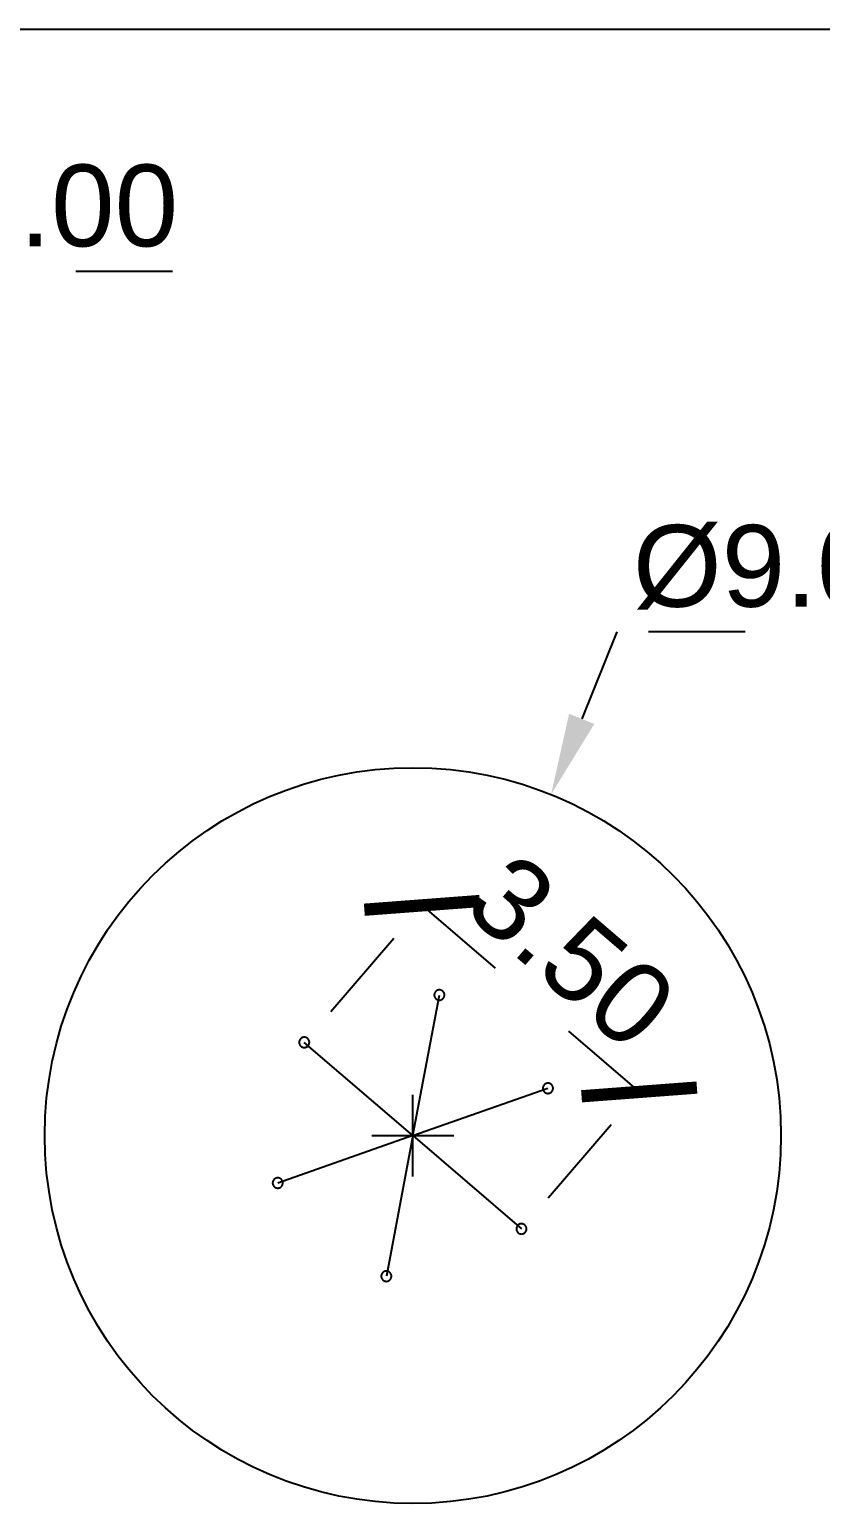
# Model space of a CAD drawing. Extents: x 0 to 146, y -2 to 88.
# Drawn here: x 113.55 to 123.22, y 62.5 to 80.53 of the extents above; entities that cross this region are included whole.
import ezdxf

# ---------------------------------------------------------------- set-up
doc = ezdxf.new("R2010")
doc.units = 0
doc.header["$LTSCALE"] = 15
doc.linetypes.add('HIDDEN', pattern=[0.15748, 0.07874, -0.07874])
doc.layers.get('0').update_dxf_attribs({"linetype": 'CONTINUOUS'})
doc.layers.get('DEFPOINTS').update_dxf_attribs({"linetype": 'CONTINUOUS'})
for name, color, linetype in [('A', 1, 'CONTINUOUS'), ('ALL_TEMP$0-REFEENCE', 7, 'HIDDEN'), ('CUT$INTERIOR', 5, 'CONTINUOUS'), ('DEFAULT', 7, 'CONTINUOUS')]:
    doc.layers.add(name, color=color, linetype=linetype)
doc.styles.add('ARIAL_REGULAR', font='txt')
doc.dimstyles.new('DEFAULT', dxfattribs={"dimtxt": 1, "dimasz": 1, "dimexe": 0.5, "dimexo": 0.5, "dimgap": 0.25, "dimtad": 1, "dimtoh": 1, "dimzin": 1, "dimcen": 0.5, "dimazin": 3, "dimtfac": 1, "dimtix": 1, "dimtofl": 0, "dimtmove": 0, "dimatfit": 3})

# ---------------------------------------------------------------- blocks, each defined once
blk = doc.blocks.new('*D3')
at = {"layer": 'ALL_TEMP$0-REFEENCE', "color": 0}
for p, q in [((110.591, 77.564), (110.118, 76.683)), ((115.296, 77.564), (110.591, 77.564)), ((106.81, 70.015), (106.81, 71.015)), ((106.31, 70.515), (107.31, 70.515))]:
    blk.add_line(p, q, dxfattribs=at)
blk.add_solid([(109.971, 76.762), (110.265, 76.604), (109.646, 75.802)], dxfattribs=at)
at = {"layer": 'DEFPOINTS', "color": 0}
for p in [(109.646, 75.802), (103.974, 65.229)]:
    blk.add_point(p, dxfattribs=at)
at = {"layer": 'ALL_TEMP$0-REFEENCE', "color": 0, "linetype": 'CONTINUOUS', "style": 'ARIAL_REGULAR'}
blk.add_text('Ø12.00', height=1, dxfattribs=at).set_placement((110.785, 77.873))
blk = doc.blocks.new('_ARCHTICK')
at = {"color": 0, "linetype": 'BYBLOCK', "const_width": 0.15}
blk.add_lwpolyline([(-0.5, -0.5), (0.5, 0.5)], dxfattribs=at)
blk = doc.blocks.new('*D4')
at = {"layer": 'ALL_TEMP$0-REFEENCE', "color": 0}
for p, q in [((117.234, 68.515), (118.674, 70.191)), ((118.348, 69.812), (121.003, 67.53)), ((119.889, 66.234), (121.329, 67.91))]:
    blk.add_line(p, q, dxfattribs=at)
at = {"layer": 'DEFPOINTS', "color": 0}
for p in [(116.909, 68.136), (121.003, 67.53), (119.563, 65.855)]:
    blk.add_point(p, dxfattribs=at)
at = {"layer": 'ALL_TEMP$0-REFEENCE', "color": 0}
for p, rotation in [((118.348, 69.812), 139.3247495566167), ((121.003, 67.53), 319.3247495566167)]:
    blk.add_blockref('_ARCHTICK', p, dxfattribs=dict(at, rotation=rotation))
at = {"layer": 'ALL_TEMP$0-REFEENCE', "color": 0, "linetype": 'CONTINUOUS', "style": 'ARIAL_REGULAR'}
blk.add_text('3.50', height=1, rotation=319.3247, dxfattribs=at).set_placement((118.824, 69.758))
blk = doc.blocks.new('*D5')
at = {"layer": 'ALL_TEMP$0-REFEENCE', "color": 0}
for p, q in [((120.731, 73.157), (120.3, 72.094)), ((124.66, 73.157), (120.731, 73.157)), ((118.236, 66.496), (118.236, 67.496)), ((117.736, 66.996), (118.736, 66.996))]:
    blk.add_line(p, q, dxfattribs=at)
blk.add_solid([(120.146, 72.156), (120.454, 72.031), (119.925, 71.167)], dxfattribs=at)
at = {"layer": 'DEFPOINTS', "color": 0}
for p in [(119.925, 71.167), (116.547, 62.825)]:
    blk.add_point(p, dxfattribs=at)
at = {"layer": 'ALL_TEMP$0-REFEENCE', "color": 0, "linetype": 'CONTINUOUS', "style": 'ARIAL_REGULAR'}
blk.add_text('Ø9.00', height=1, dxfattribs=at).set_placement((120.925, 73.465))

msp = doc.modelspace()

# ---------------------------------------------------------------- linework, layer by layer
at = {"layer": 'A'}
for p, q in [((118.236, 66.996), (118.56, 68.715)), ((118.498, 68.718), (118.497, 68.716)), ((118.497, 68.716), (118.498, 68.714)), ((118.499, 68.727), (118.498, 68.725)), ((118.498, 68.725), (118.498, 68.723)), ((118.498, 68.723), (118.498, 68.72)), ((118.498, 68.72), (118.498, 68.718)), ((118.498, 68.714), (118.498, 68.712)), ((118.498, 68.712), (118.498, 68.71)), ((118.498, 68.71), (118.498, 68.707)), ((118.498, 68.707), (118.498, 68.705)), ((118.498, 68.705), (118.499, 68.703)), ((118.5, 68.731), (118.499, 68.729)), ((118.499, 68.729), (118.499, 68.727)), ((118.499, 68.703), (118.499, 68.701)), ((118.499, 68.701), (118.5, 68.699)), ((118.501, 68.735), (118.5, 68.733)), ((118.5, 68.733), (118.5, 68.731)), ((118.5, 68.699), (118.5, 68.697)), ((118.5, 68.697), (118.501, 68.695)), ((118.502, 68.739), (118.501, 68.737)), ((118.501, 68.737), (118.501, 68.735)), ((118.503, 68.741), (118.502, 68.739)), ((118.504, 68.743), (118.503, 68.741)), ((118.505, 68.745), (118.504, 68.743)), ((118.506, 68.747), (118.505, 68.745)), ((118.507, 68.749), (118.506, 68.747)), ((118.508, 68.751), (118.507, 68.749)), ((118.51, 68.752), (118.508, 68.751)), ((118.511, 68.754), (118.51, 68.752)), ((118.512, 68.756), (118.511, 68.754)), ((118.514, 68.757), (118.512, 68.756)), ((118.515, 68.759), (118.514, 68.757)), ((118.517, 68.761), (118.515, 68.759)), ((118.518, 68.762), (118.517, 68.761)), ((118.52, 68.763), (118.518, 68.762)), ((118.522, 68.765), (118.52, 68.763)), ((118.524, 68.766), (118.522, 68.765)), ((118.525, 68.767), (118.524, 68.766)), ((118.527, 68.768), (118.525, 68.767)), ((118.529, 68.77), (118.527, 68.768)), ((118.531, 68.771), (118.529, 68.77)), ((118.533, 68.772), (118.531, 68.771)), ((118.535, 68.773), (118.533, 68.772)), ((118.537, 68.773), (118.535, 68.773)), ((118.539, 68.774), (118.537, 68.773)), ((118.541, 68.775), (118.539, 68.774)), ((118.543, 68.775), (118.541, 68.775)), ((118.545, 68.776), (118.543, 68.775)), ((118.547, 68.776), (118.545, 68.776)), ((118.549, 68.777), (118.547, 68.776)), ((118.552, 68.777), (118.549, 68.777)), ((118.554, 68.777), (118.552, 68.777)), ((118.556, 68.778), (118.554, 68.777)), ((118.558, 68.778), (118.556, 68.778)), ((118.56, 68.778), (118.558, 68.778)), ((118.562, 68.778), (118.56, 68.778)), ((118.565, 68.778), (118.562, 68.778)), ((118.567, 68.777), (118.565, 68.778)), ((118.569, 68.777), (118.567, 68.777)), ((118.571, 68.777), (118.569, 68.777)), ((118.573, 68.776), (118.571, 68.777)), ((118.575, 68.776), (118.573, 68.776)), ((118.577, 68.775), (118.575, 68.776)), ((118.579, 68.775), (118.577, 68.775)), ((118.581, 68.774), (118.579, 68.775)), ((118.583, 68.773), (118.581, 68.774)), ((118.585, 68.772), (118.583, 68.773)), ((118.587, 68.771), (118.585, 68.772)), ((118.589, 68.77), (118.587, 68.771)), ((118.591, 68.769), (118.589, 68.77)), ((118.593, 68.768), (118.591, 68.769)), ((118.595, 68.767), (118.593, 68.768)), ((118.597, 68.766), (118.595, 68.767)), ((118.598, 68.765), (118.597, 68.766)), ((118.6, 68.763), (118.598, 68.765)), ((118.602, 68.762), (118.6, 68.763)), ((118.603, 68.76), (118.602, 68.762)), ((118.605, 68.759), (118.603, 68.76)), ((118.606, 68.757), (118.605, 68.759)), ((118.608, 68.756), (118.606, 68.757)), ((118.609, 68.754), (118.608, 68.756)), ((118.61, 68.752), (118.609, 68.754)), ((118.612, 68.75), (118.61, 68.752)), ((118.613, 68.749), (118.612, 68.75)), ((118.614, 68.747), (118.613, 68.749)), ((118.615, 68.745), (118.614, 68.747)), ((118.616, 68.743), (118.615, 68.745)), ((118.617, 68.741), (118.616, 68.743)), ((118.618, 68.739), (118.617, 68.741)), ((118.619, 68.737), (118.618, 68.739)), ((118.619, 68.735), (118.619, 68.737)), ((118.62, 68.733), (118.619, 68.735)), ((118.619, 68.694), (118.62, 68.696)), ((118.621, 68.731), (118.62, 68.733)), ((118.62, 68.699), (118.621, 68.701)), ((118.62, 68.696), (118.62, 68.699)), ((118.621, 68.729), (118.621, 68.731)), ((118.621, 68.726), (118.621, 68.729)), ((118.622, 68.724), (118.621, 68.726)), ((118.621, 68.703), (118.622, 68.705)), ((118.621, 68.701), (118.621, 68.703)), ((118.622, 68.722), (118.622, 68.724)), ((118.622, 68.72), (118.622, 68.722)), ((118.622, 68.718), (118.622, 68.72)), ((118.622, 68.716), (118.622, 68.718)), ((118.622, 68.713), (118.622, 68.716)), ((118.622, 68.711), (118.622, 68.713)), ((118.622, 68.709), (118.622, 68.711)), ((118.622, 68.707), (118.622, 68.709)), ((118.622, 68.705), (118.622, 68.707)), ((118.501, 68.695), (118.502, 68.693)), ((118.502, 68.693), (118.503, 68.691)), ((118.503, 68.691), (118.503, 68.689)), ((118.503, 68.689), (118.504, 68.687)), ((118.504, 68.687), (118.505, 68.685)), ((118.505, 68.685), (118.507, 68.683)), ((118.507, 68.683), (118.508, 68.681)), ((118.508, 68.681), (118.509, 68.679)), ((118.509, 68.679), (118.51, 68.678)), ((118.51, 68.678), (118.511, 68.676)), ((118.511, 68.676), (118.513, 68.674)), ((118.513, 68.674), (118.514, 68.673)), ((118.514, 68.673), (118.516, 68.671)), ((118.516, 68.671), (118.517, 68.67)), ((118.517, 68.67), (118.519, 68.668)), ((118.519, 68.668), (118.521, 68.667)), ((118.521, 68.667), (118.522, 68.665)), ((118.522, 68.665), (118.524, 68.664)), ((118.524, 68.664), (118.526, 68.663)), ((118.526, 68.663), (118.528, 68.662)), ((118.528, 68.662), (118.53, 68.661)), ((118.53, 68.661), (118.532, 68.66)), ((118.532, 68.66), (118.534, 68.659)), ((118.534, 68.659), (118.536, 68.658)), ((118.536, 68.658), (118.538, 68.657)), ((118.538, 68.657), (118.54, 68.656)), ((118.54, 68.656), (118.542, 68.656)), ((118.542, 68.656), (118.544, 68.655)), ((118.544, 68.655), (118.546, 68.654)), ((118.546, 68.654), (118.548, 68.654)), ((118.548, 68.654), (118.55, 68.654)), ((118.55, 68.654), (118.552, 68.653)), ((118.552, 68.653), (118.554, 68.653)), ((118.554, 68.653), (118.557, 68.653)), ((118.557, 68.653), (118.559, 68.653)), ((118.559, 68.653), (118.561, 68.653)), ((118.561, 68.653), (118.563, 68.653)), ((118.563, 68.653), (118.565, 68.653)), ((118.565, 68.653), (118.567, 68.653)), ((118.567, 68.653), (118.57, 68.654)), ((118.57, 68.654), (118.572, 68.654)), ((118.572, 68.654), (118.574, 68.654)), ((118.574, 68.654), (118.576, 68.655)), ((118.576, 68.655), (118.578, 68.655)), ((118.578, 68.655), (118.58, 68.656)), ((118.58, 68.656), (118.582, 68.657)), ((118.582, 68.657), (118.584, 68.658)), ((118.584, 68.658), (118.586, 68.659)), ((118.586, 68.659), (118.588, 68.659)), ((118.588, 68.659), (118.59, 68.66)), ((118.59, 68.66), (118.592, 68.662)), ((118.592, 68.662), (118.594, 68.663)), ((118.594, 68.663), (118.596, 68.664)), ((118.596, 68.664), (118.597, 68.665)), ((118.597, 68.665), (118.599, 68.666)), ((118.599, 68.666), (118.601, 68.668)), ((118.601, 68.668), (118.602, 68.669)), ((118.602, 68.669), (118.604, 68.671)), ((118.604, 68.671), (118.605, 68.672)), ((118.605, 68.672), (118.607, 68.674)), ((118.607, 68.674), (118.608, 68.676)), ((118.608, 68.676), (118.61, 68.677)), ((118.61, 68.677), (118.611, 68.679)), ((118.611, 68.679), (118.612, 68.681)), ((118.612, 68.681), (118.613, 68.683)), ((118.613, 68.683), (118.614, 68.685)), ((118.614, 68.685), (118.615, 68.686)), ((118.615, 68.686), (118.616, 68.688)), ((118.616, 68.688), (118.617, 68.69)), ((118.617, 68.69), (118.618, 68.692)), ((118.618, 68.692), (118.619, 68.694)), ((116.849, 68.154), (116.848, 68.152)), ((116.85, 68.158), (116.849, 68.156)), ((116.849, 68.156), (116.849, 68.154)), ((116.851, 68.16), (116.85, 68.158)), ((116.852, 68.162), (116.851, 68.16)), ((116.853, 68.164), (116.852, 68.162)), ((116.854, 68.166), (116.853, 68.164)), ((116.855, 68.168), (116.854, 68.166)), ((116.856, 68.17), (116.855, 68.168)), ((116.857, 68.172), (116.856, 68.17)), ((116.859, 68.174), (116.857, 68.172)), ((116.86, 68.175), (116.859, 68.174)), ((116.861, 68.177), (116.86, 68.175)), ((116.863, 68.179), (116.861, 68.177)), ((116.864, 68.18), (116.863, 68.179)), ((116.866, 68.182), (116.864, 68.18)), ((116.867, 68.183), (116.866, 68.182)), ((116.869, 68.185), (116.867, 68.183)), ((116.871, 68.186), (116.869, 68.185)), ((116.872, 68.187), (116.871, 68.186)), ((116.874, 68.188), (116.872, 68.187)), ((116.876, 68.19), (116.874, 68.188)), ((116.878, 68.191), (116.876, 68.19)), ((116.88, 68.192), (116.878, 68.191)), ((116.882, 68.193), (116.88, 68.192)), ((116.884, 68.194), (116.882, 68.193)), ((116.886, 68.194), (116.884, 68.194)), ((116.888, 68.195), (116.886, 68.194)), ((116.89, 68.196), (116.888, 68.195)), ((116.892, 68.196), (116.89, 68.196)), ((116.894, 68.197), (116.892, 68.196)), ((116.896, 68.197), (116.894, 68.197)), ((116.898, 68.198), (116.896, 68.197)), ((116.9, 68.198), (116.898, 68.198)), ((116.903, 68.198), (116.9, 68.198)), ((116.905, 68.199), (116.903, 68.198)), ((116.907, 68.199), (116.905, 68.199)), ((116.909, 68.199), (116.907, 68.199)), ((116.911, 68.199), (116.909, 68.199)), ((116.913, 68.198), (116.911, 68.199)), ((116.916, 68.198), (116.913, 68.198)), ((116.918, 68.198), (116.916, 68.198)), ((116.92, 68.198), (116.918, 68.198)), ((116.922, 68.197), (116.92, 68.198)), ((116.924, 68.197), (116.922, 68.197)), ((116.926, 68.196), (116.924, 68.197)), ((116.928, 68.195), (116.926, 68.196)), ((116.93, 68.195), (116.928, 68.195)), ((116.932, 68.194), (116.93, 68.195)), ((116.934, 68.193), (116.932, 68.194)), ((116.936, 68.192), (116.934, 68.193)), ((116.938, 68.191), (116.936, 68.192)), ((116.94, 68.19), (116.938, 68.191)), ((116.942, 68.189), (116.94, 68.19)), ((116.944, 68.188), (116.942, 68.189)), ((116.946, 68.187), (116.944, 68.188)), ((116.947, 68.185), (116.946, 68.187)), ((116.949, 68.184), (116.947, 68.185)), ((116.951, 68.182), (116.949, 68.184)), ((116.952, 68.181), (116.951, 68.182)), ((116.954, 68.179), (116.952, 68.181)), ((116.955, 68.178), (116.954, 68.179)), ((116.957, 68.176), (116.955, 68.178)), ((116.958, 68.174), (116.957, 68.176)), ((116.959, 68.173), (116.958, 68.174)), ((116.961, 68.171), (116.959, 68.173)), ((116.962, 68.169), (116.961, 68.171)), ((116.963, 68.167), (116.962, 68.169)), ((116.964, 68.165), (116.963, 68.167)), ((116.965, 68.163), (116.964, 68.165)), ((116.966, 68.161), (116.965, 68.163)), ((116.967, 68.159), (116.966, 68.161)), ((116.967, 68.157), (116.967, 68.159)), ((116.968, 68.155), (116.967, 68.157)), ((116.969, 68.153), (116.968, 68.155)), ((116.847, 68.144), (116.846, 68.142)), ((116.846, 68.142), (116.846, 68.139)), ((116.846, 68.139), (116.846, 68.137)), ((116.846, 68.137), (116.846, 68.135)), ((116.846, 68.135), (116.846, 68.133)), ((116.846, 68.133), (116.846, 68.131)), ((116.846, 68.131), (116.847, 68.129)), ((116.848, 68.15), (116.847, 68.148)), ((116.847, 68.148), (116.847, 68.146)), ((116.847, 68.146), (116.847, 68.144)), ((116.847, 68.129), (116.847, 68.126)), ((116.847, 68.126), (116.847, 68.124)), ((116.847, 68.124), (116.848, 68.122)), ((116.848, 68.152), (116.848, 68.15)), ((116.848, 68.122), (116.848, 68.12)), ((116.848, 68.12), (116.849, 68.118)), ((116.849, 68.118), (116.849, 68.116)), ((116.849, 68.116), (116.85, 68.114)), ((116.85, 68.114), (116.851, 68.112)), ((116.851, 68.112), (116.852, 68.11)), ((116.852, 68.11), (116.853, 68.108)), ((116.853, 68.108), (116.854, 68.106)), ((116.854, 68.106), (116.855, 68.104)), ((116.855, 68.104), (116.856, 68.102)), ((116.856, 68.102), (116.857, 68.1)), ((116.857, 68.1), (116.859, 68.099)), ((116.859, 68.099), (116.86, 68.097)), ((116.86, 68.097), (116.861, 68.095)), ((116.861, 68.095), (116.863, 68.094)), ((116.863, 68.094), (116.864, 68.092)), ((116.864, 68.092), (116.866, 68.091)), ((116.866, 68.091), (116.867, 68.089)), ((116.867, 68.089), (116.869, 68.088)), ((116.869, 68.088), (116.871, 68.086)), ((116.871, 68.086), (116.872, 68.085)), ((116.872, 68.085), (116.874, 68.084)), ((116.874, 68.084), (116.876, 68.083)), ((116.876, 68.083), (116.878, 68.082)), ((116.878, 68.082), (116.88, 68.081)), ((116.88, 68.081), (116.882, 68.08)), ((116.882, 68.08), (116.884, 68.079)), ((116.884, 68.079), (116.886, 68.078)), ((116.886, 68.078), (116.888, 68.077)), ((116.888, 68.077), (116.89, 68.077)), ((116.89, 68.077), (116.892, 68.076)), ((116.892, 68.076), (116.894, 68.075)), ((116.894, 68.075), (116.896, 68.075)), ((116.896, 68.075), (116.898, 68.075)), ((116.898, 68.075), (116.9, 68.074)), ((116.9, 68.074), (116.903, 68.074)), ((116.903, 68.074), (116.905, 68.074)), ((116.905, 68.074), (116.907, 68.074)), ((116.907, 68.074), (116.909, 68.074)), ((118.236, 66.996), (116.909, 68.136)), ((116.909, 68.074), (116.911, 68.074)), ((116.911, 68.074), (116.913, 68.074)), ((116.913, 68.074), (116.916, 68.074)), ((116.916, 68.074), (116.918, 68.074)), ((116.918, 68.074), (116.92, 68.075)), ((116.92, 68.075), (116.922, 68.075)), ((116.922, 68.075), (116.924, 68.076)), ((116.924, 68.076), (116.926, 68.076)), ((116.926, 68.076), (116.928, 68.077)), ((116.928, 68.077), (116.93, 68.078)), ((116.93, 68.078), (116.932, 68.078)), ((116.932, 68.078), (116.934, 68.079)), ((116.934, 68.079), (116.936, 68.08)), ((116.936, 68.08), (116.938, 68.081)), ((116.938, 68.081), (116.94, 68.082)), ((116.94, 68.082), (116.942, 68.083)), ((116.942, 68.083), (116.944, 68.085)), ((116.944, 68.085), (116.946, 68.086)), ((116.946, 68.086), (116.947, 68.087)), ((116.947, 68.087), (116.949, 68.088)), ((116.949, 68.088), (116.951, 68.09)), ((116.951, 68.09), (116.952, 68.091)), ((116.952, 68.091), (116.954, 68.093)), ((116.954, 68.093), (116.955, 68.095)), ((116.955, 68.095), (116.957, 68.096)), ((116.957, 68.096), (116.958, 68.098)), ((116.958, 68.098), (116.959, 68.1)), ((116.959, 68.1), (116.961, 68.101)), ((116.961, 68.101), (116.962, 68.103)), ((116.962, 68.103), (116.963, 68.105)), ((116.963, 68.105), (116.964, 68.107)), ((116.964, 68.107), (116.965, 68.109)), ((116.965, 68.109), (116.966, 68.111)), ((116.966, 68.111), (116.967, 68.113)), ((116.967, 68.115), (116.968, 68.117)), ((116.967, 68.113), (116.967, 68.115)), ((116.968, 68.117), (116.969, 68.119)), ((116.969, 68.151), (116.969, 68.153)), ((116.97, 68.149), (116.969, 68.151)), ((116.969, 68.121), (116.97, 68.123)), ((116.969, 68.119), (116.969, 68.121)), ((116.97, 68.147), (116.97, 68.149)), ((116.97, 68.145), (116.97, 68.147)), ((116.971, 68.143), (116.97, 68.145)), ((116.97, 68.128), (116.971, 68.13)), ((116.97, 68.125), (116.97, 68.128)), ((116.97, 68.123), (116.97, 68.125)), ((116.971, 68.141), (116.971, 68.143)), ((116.971, 68.138), (116.971, 68.141)), ((116.971, 68.136), (116.971, 68.138)), ((116.971, 68.134), (116.971, 68.136)), ((116.971, 68.132), (116.971, 68.134)), ((116.971, 68.13), (116.971, 68.132)), ((119.838, 67.614), (119.837, 67.612)), ((119.84, 67.616), (119.838, 67.614)), ((119.841, 67.617), (119.84, 67.616)), ((119.843, 67.619), (119.841, 67.617)), ((119.844, 67.62), (119.843, 67.619)), ((119.846, 67.622), (119.844, 67.62)), ((119.848, 67.623), (119.846, 67.622)), ((119.849, 67.624), (119.848, 67.623)), ((119.851, 67.626), (119.849, 67.624)), ((119.853, 67.627), (119.851, 67.626)), ((119.855, 67.628), (119.853, 67.627)), ((119.857, 67.629), (119.855, 67.628)), ((119.859, 67.63), (119.857, 67.629)), ((119.86, 67.631), (119.859, 67.63)), ((119.862, 67.632), (119.86, 67.631)), ((119.864, 67.633), (119.862, 67.632)), ((119.866, 67.634), (119.864, 67.633)), ((119.869, 67.634), (119.866, 67.634)), ((119.871, 67.635), (119.869, 67.634)), ((119.873, 67.635), (119.871, 67.635)), ((119.875, 67.636), (119.873, 67.635)), ((119.877, 67.636), (119.875, 67.636)), ((119.879, 67.637), (119.877, 67.636)), ((119.881, 67.637), (119.879, 67.637)), ((119.883, 67.637), (119.881, 67.637)), ((119.886, 67.637), (119.883, 67.637)), ((119.888, 67.637), (119.886, 67.637)), ((119.89, 67.637), (119.888, 67.637)), ((119.892, 67.637), (119.89, 67.637)), ((119.894, 67.637), (119.892, 67.637)), ((119.896, 67.637), (119.894, 67.637)), ((119.899, 67.636), (119.896, 67.637)), ((119.901, 67.636), (119.899, 67.636)), ((119.903, 67.635), (119.901, 67.636)), ((119.905, 67.635), (119.903, 67.635)), ((119.907, 67.634), (119.905, 67.635)), ((119.909, 67.633), (119.907, 67.634)), ((119.911, 67.632), (119.909, 67.633)), ((119.913, 67.632), (119.911, 67.632)), ((119.915, 67.631), (119.913, 67.632)), ((119.917, 67.63), (119.915, 67.631)), ((119.919, 67.629), (119.917, 67.63)), ((119.921, 67.628), (119.919, 67.629)), ((119.922, 67.626), (119.921, 67.628)), ((119.924, 67.625), (119.922, 67.626)), ((119.926, 67.624), (119.924, 67.625)), ((119.928, 67.622), (119.926, 67.624)), ((119.929, 67.621), (119.928, 67.622)), ((119.931, 67.619), (119.929, 67.621)), ((119.932, 67.618), (119.931, 67.619)), ((119.934, 67.616), (119.932, 67.618)), ((119.935, 67.615), (119.934, 67.616)), ((119.937, 67.613), (119.935, 67.615)), ((118.236, 66.996), (119.887, 67.575)), ((119.826, 67.587), (119.825, 67.584)), ((119.825, 67.584), (119.825, 67.582)), ((119.825, 67.582), (119.825, 67.58)), ((119.825, 67.58), (119.825, 67.578)), ((119.825, 67.578), (119.825, 67.576)), ((119.825, 67.576), (119.825, 67.574)), ((119.825, 67.574), (119.825, 67.571)), ((119.825, 67.571), (119.825, 67.569)), ((119.825, 67.569), (119.825, 67.567)), ((119.825, 67.567), (119.825, 67.565)), ((119.825, 67.565), (119.826, 67.563)), ((119.827, 67.591), (119.826, 67.589)), ((119.826, 67.589), (119.826, 67.587)), ((119.826, 67.563), (119.826, 67.561)), ((119.826, 67.561), (119.827, 67.559)), ((119.828, 67.595), (119.827, 67.593)), ((119.827, 67.593), (119.827, 67.591)), ((119.827, 67.559), (119.827, 67.557)), ((119.827, 67.557), (119.828, 67.554)), ((119.829, 67.597), (119.828, 67.595)), ((119.828, 67.554), (119.829, 67.552)), ((119.83, 67.599), (119.829, 67.597)), ((119.829, 67.552), (119.83, 67.55)), ((119.831, 67.601), (119.83, 67.599)), ((119.83, 67.55), (119.831, 67.548)), ((119.832, 67.605), (119.831, 67.603)), ((119.831, 67.603), (119.831, 67.601)), ((119.831, 67.548), (119.831, 67.546)), ((119.831, 67.546), (119.832, 67.545)), ((119.834, 67.607), (119.832, 67.605)), ((119.832, 67.545), (119.834, 67.543)), ((119.835, 67.609), (119.834, 67.607)), ((119.834, 67.543), (119.835, 67.541)), ((119.836, 67.61), (119.835, 67.609)), ((119.835, 67.541), (119.836, 67.539)), ((119.837, 67.612), (119.836, 67.61)), ((119.836, 67.539), (119.837, 67.537)), ((119.837, 67.537), (119.838, 67.536)), ((119.838, 67.536), (119.84, 67.534)), ((119.84, 67.534), (119.841, 67.532)), ((119.841, 67.532), (119.843, 67.531)), ((119.843, 67.531), (119.844, 67.529)), ((119.844, 67.529), (119.846, 67.528)), ((119.846, 67.528), (119.848, 67.526)), ((119.848, 67.526), (119.849, 67.525)), ((119.849, 67.525), (119.851, 67.524)), ((119.851, 67.524), (119.853, 67.522)), ((119.853, 67.522), (119.855, 67.521)), ((119.855, 67.521), (119.857, 67.52)), ((119.857, 67.52), (119.859, 67.519)), ((119.859, 67.519), (119.86, 67.518)), ((119.86, 67.518), (119.862, 67.517)), ((119.862, 67.517), (119.864, 67.516)), ((119.864, 67.516), (119.866, 67.516)), ((119.866, 67.516), (119.869, 67.515)), ((119.869, 67.515), (119.871, 67.514)), ((119.871, 67.514), (119.873, 67.514)), ((119.873, 67.514), (119.875, 67.513)), ((119.875, 67.513), (119.877, 67.513)), ((119.877, 67.513), (119.879, 67.513)), ((119.879, 67.513), (119.881, 67.512)), ((119.881, 67.512), (119.883, 67.512)), ((119.883, 67.512), (119.886, 67.512)), ((119.886, 67.512), (119.888, 67.512)), ((119.888, 67.512), (119.89, 67.512)), ((119.89, 67.512), (119.892, 67.512)), ((119.892, 67.512), (119.894, 67.513)), ((119.894, 67.513), (119.896, 67.513)), ((119.896, 67.513), (119.899, 67.513)), ((119.899, 67.513), (119.901, 67.514)), ((119.901, 67.514), (119.903, 67.514)), ((119.903, 67.514), (119.905, 67.515)), ((119.905, 67.515), (119.907, 67.515)), ((119.907, 67.515), (119.909, 67.516)), ((119.909, 67.516), (119.911, 67.517)), ((119.911, 67.517), (119.913, 67.518)), ((119.913, 67.518), (119.915, 67.519)), ((119.915, 67.519), (119.917, 67.52)), ((119.917, 67.52), (119.919, 67.521)), ((119.919, 67.521), (119.921, 67.522)), ((119.921, 67.522), (119.922, 67.523)), ((119.922, 67.523), (119.924, 67.524)), ((119.924, 67.524), (119.926, 67.526)), ((119.926, 67.526), (119.928, 67.527)), ((119.928, 67.527), (119.929, 67.528)), ((119.929, 67.528), (119.931, 67.53)), ((119.931, 67.53), (119.932, 67.531)), ((119.932, 67.531), (119.934, 67.533)), ((119.934, 67.533), (119.935, 67.535)), ((119.935, 67.535), (119.937, 67.536)), ((119.938, 67.611), (119.937, 67.613)), ((119.937, 67.536), (119.938, 67.538)), ((119.939, 67.609), (119.938, 67.611)), ((119.938, 67.538), (119.939, 67.54)), ((119.94, 67.608), (119.939, 67.609)), ((119.939, 67.54), (119.94, 67.542)), ((119.941, 67.606), (119.94, 67.608)), ((119.94, 67.542), (119.941, 67.544)), ((119.942, 67.604), (119.941, 67.606)), ((119.941, 67.544), (119.942, 67.545)), ((119.943, 67.602), (119.942, 67.604)), ((119.942, 67.545), (119.943, 67.547)), ((119.944, 67.6), (119.943, 67.602)), ((119.943, 67.547), (119.944, 67.549)), ((119.945, 67.598), (119.944, 67.6)), ((119.944, 67.549), (119.945, 67.551)), ((119.946, 67.596), (119.945, 67.598)), ((119.945, 67.551), (119.946, 67.553)), ((119.947, 67.594), (119.946, 67.596)), ((119.946, 67.553), (119.947, 67.555)), ((119.947, 67.592), (119.947, 67.594)), ((119.948, 67.59), (119.947, 67.592)), ((119.947, 67.558), (119.948, 67.56)), ((119.947, 67.555), (119.947, 67.558)), ((119.948, 67.588), (119.948, 67.59)), ((119.949, 67.585), (119.948, 67.588)), ((119.948, 67.562), (119.949, 67.564)), ((119.948, 67.56), (119.948, 67.562)), ((119.949, 67.583), (119.949, 67.585)), ((119.949, 67.581), (119.949, 67.583)), ((119.95, 67.579), (119.949, 67.581)), ((119.949, 67.568), (119.95, 67.57)), ((119.949, 67.566), (119.949, 67.568)), ((119.949, 67.564), (119.949, 67.566)), ((119.95, 67.577), (119.95, 67.579)), ((119.95, 67.575), (119.95, 67.577)), ((119.95, 67.573), (119.95, 67.575)), ((119.95, 67.57), (119.95, 67.573)), ((118.236, 66.996), (116.584, 66.416)), ((118.236, 66.996), (117.912, 65.276)), ((118.236, 66.996), (119.563, 65.855)), ((116.523, 66.426), (116.522, 66.424)), ((116.522, 66.424), (116.522, 66.422)), ((116.522, 66.422), (116.522, 66.419)), ((116.522, 66.419), (116.522, 66.417)), ((116.522, 66.417), (116.522, 66.415)), ((116.522, 66.415), (116.522, 66.413)), ((116.522, 66.413), (116.522, 66.411)), ((116.522, 66.411), (116.522, 66.409)), ((116.522, 66.409), (116.523, 66.406)), ((116.524, 66.432), (116.523, 66.43)), ((116.523, 66.43), (116.523, 66.428)), ((116.523, 66.428), (116.523, 66.426)), ((116.523, 66.406), (116.523, 66.404)), ((116.523, 66.404), (116.524, 66.402)), ((116.525, 66.434), (116.524, 66.432)), ((116.524, 66.402), (116.524, 66.4)), ((116.524, 66.4), (116.525, 66.398)), ((116.526, 66.438), (116.525, 66.436)), ((116.525, 66.436), (116.525, 66.434)), ((116.525, 66.398), (116.525, 66.396)), ((116.525, 66.396), (116.526, 66.394)), ((116.527, 66.44), (116.526, 66.438)), ((116.526, 66.394), (116.527, 66.392)), ((116.528, 66.442), (116.527, 66.44)), ((116.527, 66.392), (116.528, 66.39)), ((116.529, 66.446), (116.528, 66.444)), ((116.528, 66.444), (116.528, 66.442)), ((116.528, 66.39), (116.529, 66.388)), ((116.531, 66.448), (116.529, 66.446)), ((116.529, 66.388), (116.53, 66.386)), ((116.53, 66.386), (116.531, 66.384)), ((116.532, 66.45), (116.531, 66.448)), ((116.531, 66.384), (116.532, 66.382)), ((116.533, 66.452), (116.532, 66.45)), ((116.532, 66.382), (116.533, 66.38)), ((116.534, 66.454), (116.533, 66.452)), ((116.533, 66.38), (116.535, 66.379)), ((116.535, 66.455), (116.534, 66.454)), ((116.537, 66.457), (116.535, 66.455)), ((116.535, 66.379), (116.536, 66.377)), ((116.536, 66.377), (116.537, 66.375)), ((116.538, 66.459), (116.537, 66.457)), ((116.537, 66.375), (116.539, 66.374)), ((116.54, 66.46), (116.538, 66.459)), ((116.539, 66.374), (116.54, 66.372)), ((116.541, 66.462), (116.54, 66.46)), ((116.54, 66.372), (116.542, 66.371)), ((116.543, 66.463), (116.541, 66.462)), ((116.542, 66.371), (116.543, 66.369)), ((116.545, 66.465), (116.543, 66.463)), ((116.543, 66.369), (116.545, 66.368)), ((116.546, 66.466), (116.545, 66.465)), ((116.545, 66.368), (116.547, 66.367)), ((116.548, 66.467), (116.546, 66.466)), ((116.547, 66.367), (116.549, 66.365)), ((116.55, 66.468), (116.548, 66.467)), ((116.549, 66.365), (116.55, 66.364)), ((116.552, 66.47), (116.55, 66.468)), ((116.55, 66.364), (116.552, 66.363)), ((116.553, 66.471), (116.552, 66.47)), ((116.552, 66.363), (116.554, 66.362)), ((116.555, 66.472), (116.553, 66.471)), ((116.554, 66.362), (116.556, 66.361)), ((116.557, 66.473), (116.555, 66.472)), ((116.556, 66.361), (116.558, 66.36)), ((116.559, 66.474), (116.557, 66.473)), ((116.558, 66.36), (116.56, 66.359)), ((116.561, 66.475), (116.559, 66.474)), ((116.56, 66.359), (116.562, 66.358)), ((116.563, 66.475), (116.561, 66.475)), ((116.562, 66.358), (116.564, 66.357)), ((116.565, 66.476), (116.563, 66.475)), ((116.564, 66.357), (116.566, 66.357)), ((116.567, 66.477), (116.565, 66.476)), ((116.566, 66.357), (116.568, 66.356)), ((116.57, 66.477), (116.567, 66.477)), ((116.568, 66.356), (116.57, 66.356)), ((116.572, 66.478), (116.57, 66.477)), ((116.57, 66.356), (116.572, 66.355)), ((116.574, 66.478), (116.572, 66.478)), ((116.572, 66.355), (116.575, 66.355)), ((116.576, 66.478), (116.574, 66.478)), ((116.575, 66.355), (116.577, 66.354)), ((116.578, 66.479), (116.576, 66.478)), ((116.577, 66.354), (116.579, 66.354)), ((116.58, 66.479), (116.578, 66.479)), ((116.579, 66.354), (116.581, 66.354)), ((116.582, 66.479), (116.58, 66.479)), ((116.581, 66.354), (116.583, 66.354)), ((116.585, 66.479), (116.582, 66.479)), ((116.583, 66.354), (116.585, 66.354)), ((116.587, 66.479), (116.585, 66.479)), ((116.585, 66.354), (116.587, 66.354)), ((116.589, 66.479), (116.587, 66.479)), ((116.587, 66.354), (116.59, 66.354)), ((116.591, 66.479), (116.589, 66.479)), ((116.59, 66.354), (116.592, 66.354)), ((116.593, 66.478), (116.591, 66.479)), ((116.592, 66.354), (116.594, 66.355)), ((116.595, 66.478), (116.593, 66.478)), ((116.594, 66.355), (116.596, 66.355)), ((116.598, 66.478), (116.595, 66.478)), ((116.596, 66.355), (116.598, 66.356)), ((116.6, 66.477), (116.598, 66.478)), ((116.598, 66.356), (116.6, 66.356)), ((116.602, 66.477), (116.6, 66.477)), ((116.6, 66.356), (116.602, 66.357)), ((116.604, 66.476), (116.602, 66.477)), ((116.602, 66.357), (116.604, 66.357)), ((116.606, 66.475), (116.604, 66.476)), ((116.604, 66.357), (116.607, 66.358)), ((116.608, 66.474), (116.606, 66.475)), ((116.607, 66.358), (116.609, 66.359)), ((116.61, 66.474), (116.608, 66.474)), ((116.609, 66.359), (116.611, 66.36)), ((116.612, 66.473), (116.61, 66.474)), ((116.611, 66.36), (116.612, 66.361)), ((116.614, 66.472), (116.612, 66.473)), ((116.612, 66.361), (116.614, 66.362)), ((116.616, 66.471), (116.614, 66.472)), ((116.614, 66.362), (116.616, 66.363)), ((116.618, 66.469), (116.616, 66.471)), ((116.616, 66.363), (116.618, 66.364)), ((116.619, 66.468), (116.618, 66.469)), ((116.618, 66.364), (116.62, 66.365)), ((116.621, 66.467), (116.619, 66.468)), ((116.62, 66.365), (116.622, 66.366)), ((116.623, 66.466), (116.621, 66.467)), ((116.622, 66.366), (116.623, 66.368)), ((116.625, 66.464), (116.623, 66.466)), ((116.623, 66.368), (116.625, 66.369)), ((116.626, 66.463), (116.625, 66.464)), ((116.625, 66.369), (116.627, 66.37)), ((116.628, 66.461), (116.626, 66.463)), ((116.627, 66.37), (116.628, 66.372)), ((116.629, 66.46), (116.628, 66.461)), ((116.628, 66.372), (116.63, 66.373)), ((116.631, 66.458), (116.629, 66.46)), ((116.63, 66.373), (116.631, 66.375)), ((116.632, 66.457), (116.631, 66.458)), ((116.631, 66.375), (116.633, 66.377)), ((116.634, 66.455), (116.632, 66.457)), ((116.633, 66.377), (116.634, 66.378)), ((116.635, 66.453), (116.634, 66.455)), ((116.634, 66.378), (116.635, 66.38)), ((116.636, 66.452), (116.635, 66.453)), ((116.635, 66.38), (116.637, 66.382)), ((116.637, 66.45), (116.636, 66.452)), ((116.638, 66.448), (116.637, 66.45)), ((116.637, 66.382), (116.638, 66.384)), ((116.64, 66.446), (116.638, 66.448)), ((116.638, 66.384), (116.639, 66.386)), ((116.639, 66.386), (116.64, 66.388)), ((116.64, 66.444), (116.64, 66.446)), ((116.641, 66.442), (116.64, 66.444)), ((116.64, 66.388), (116.641, 66.39)), ((116.642, 66.44), (116.641, 66.442)), ((116.641, 66.39), (116.642, 66.392)), ((116.643, 66.438), (116.642, 66.44)), ((116.642, 66.392), (116.643, 66.394)), ((116.644, 66.436), (116.643, 66.438)), ((116.643, 66.396), (116.644, 66.398)), ((116.643, 66.394), (116.643, 66.396)), ((116.644, 66.434), (116.644, 66.436)), ((116.645, 66.432), (116.644, 66.434)), ((116.644, 66.398), (116.645, 66.4)), ((116.645, 66.43), (116.645, 66.432)), ((116.646, 66.428), (116.645, 66.43)), ((116.645, 66.402), (116.646, 66.404)), ((116.645, 66.4), (116.645, 66.402)), ((116.646, 66.425), (116.646, 66.428)), ((116.647, 66.423), (116.646, 66.425)), ((116.646, 66.408), (116.647, 66.41)), ((116.646, 66.406), (116.646, 66.408)), ((116.646, 66.404), (116.646, 66.406)), ((116.647, 66.421), (116.647, 66.423)), ((116.647, 66.419), (116.647, 66.421)), ((116.647, 66.417), (116.647, 66.419)), ((116.647, 66.415), (116.647, 66.417)), ((116.647, 66.412), (116.647, 66.415)), ((116.647, 66.41), (116.647, 66.412)), ((119.502, 65.866), (119.501, 65.864)), ((119.501, 65.864), (119.501, 65.862)), ((119.501, 65.862), (119.501, 65.86)), ((119.501, 65.86), (119.501, 65.858)), ((119.501, 65.858), (119.501, 65.856)), ((119.501, 65.856), (119.501, 65.854)), ((119.501, 65.854), (119.501, 65.851)), ((119.501, 65.851), (119.501, 65.849)), ((119.501, 65.849), (119.501, 65.847)), ((119.501, 65.847), (119.501, 65.845)), ((119.501, 65.845), (119.502, 65.843)), ((119.503, 65.871), (119.502, 65.869)), ((119.502, 65.869), (119.502, 65.866)), ((119.502, 65.843), (119.502, 65.841)), ((119.502, 65.841), (119.503, 65.839)), ((119.504, 65.875), (119.503, 65.873)), ((119.503, 65.873), (119.503, 65.871)), ((119.503, 65.839), (119.503, 65.836)), ((119.503, 65.836), (119.504, 65.834)), ((119.505, 65.877), (119.504, 65.875)), ((119.504, 65.834), (119.505, 65.832)), ((119.506, 65.881), (119.505, 65.879)), ((119.505, 65.879), (119.505, 65.877)), ((119.505, 65.832), (119.506, 65.83)), ((119.507, 65.883), (119.506, 65.881)), ((119.506, 65.83), (119.506, 65.828)), ((119.506, 65.828), (119.507, 65.826)), ((119.508, 65.885), (119.507, 65.883)), ((119.507, 65.826), (119.508, 65.825)), ((119.509, 65.887), (119.508, 65.885)), ((119.508, 65.825), (119.51, 65.823)), ((119.51, 65.889), (119.509, 65.887)), ((119.512, 65.89), (119.51, 65.889)), ((119.51, 65.823), (119.511, 65.821)), ((119.511, 65.821), (119.512, 65.819)), ((119.513, 65.892), (119.512, 65.89)), ((119.512, 65.819), (119.513, 65.817)), ((119.514, 65.894), (119.513, 65.892)), ((119.513, 65.817), (119.515, 65.816)), ((119.515, 65.896), (119.514, 65.894)), ((119.517, 65.897), (119.515, 65.896)), ((119.515, 65.816), (119.516, 65.814)), ((119.516, 65.814), (119.517, 65.812)), ((119.518, 65.899), (119.517, 65.897)), ((119.517, 65.812), (119.519, 65.811)), ((119.52, 65.9), (119.518, 65.899)), ((119.519, 65.811), (119.52, 65.809)), ((119.522, 65.902), (119.52, 65.9)), ((119.523, 65.903), (119.522, 65.902)), ((119.525, 65.904), (119.523, 65.903)), ((119.527, 65.906), (119.525, 65.904)), ((119.528, 65.907), (119.527, 65.906)), ((119.53, 65.908), (119.528, 65.907)), ((119.532, 65.909), (119.53, 65.908)), ((119.534, 65.91), (119.532, 65.909)), ((119.536, 65.911), (119.534, 65.91)), ((119.538, 65.912), (119.536, 65.911)), ((119.54, 65.913), (119.538, 65.912)), ((119.542, 65.914), (119.54, 65.913)), ((119.544, 65.915), (119.542, 65.914)), ((119.546, 65.915), (119.544, 65.915)), ((119.548, 65.916), (119.546, 65.915)), ((119.55, 65.916), (119.548, 65.916)), ((119.552, 65.917), (119.55, 65.916)), ((119.555, 65.917), (119.552, 65.917)), ((119.557, 65.917), (119.555, 65.917)), ((119.559, 65.917), (119.557, 65.917)), ((119.561, 65.917), (119.559, 65.917)), ((119.563, 65.917), (119.561, 65.917)), ((119.565, 65.917), (119.563, 65.917)), ((119.568, 65.917), (119.565, 65.917)), ((119.57, 65.917), (119.568, 65.917)), ((119.572, 65.917), (119.57, 65.917)), ((119.574, 65.917), (119.572, 65.917)), ((119.576, 65.916), (119.574, 65.917)), ((119.578, 65.916), (119.576, 65.916)), ((119.58, 65.915), (119.578, 65.916)), ((119.582, 65.914), (119.58, 65.915)), ((119.584, 65.914), (119.582, 65.914)), ((119.586, 65.913), (119.584, 65.914)), ((119.588, 65.912), (119.586, 65.913)), ((119.59, 65.911), (119.588, 65.912)), ((119.592, 65.91), (119.59, 65.911)), ((119.594, 65.909), (119.592, 65.91)), ((119.596, 65.908), (119.594, 65.909)), ((119.598, 65.907), (119.596, 65.908)), ((119.6, 65.906), (119.598, 65.907)), ((119.601, 65.904), (119.6, 65.906)), ((119.603, 65.903), (119.601, 65.904)), ((119.605, 65.901), (119.603, 65.903)), ((119.606, 65.9), (119.605, 65.901)), ((119.605, 65.809), (119.607, 65.81)), ((119.608, 65.898), (119.606, 65.9)), ((119.607, 65.81), (119.608, 65.812)), ((119.609, 65.897), (119.608, 65.898)), ((119.608, 65.812), (119.61, 65.814)), ((119.611, 65.895), (119.609, 65.897)), ((119.61, 65.814), (119.611, 65.815)), ((119.612, 65.894), (119.611, 65.895)), ((119.611, 65.815), (119.613, 65.817)), ((119.614, 65.892), (119.612, 65.894)), ((119.613, 65.817), (119.614, 65.819)), ((119.615, 65.89), (119.614, 65.892)), ((119.614, 65.819), (119.615, 65.82)), ((119.616, 65.888), (119.615, 65.89)), ((119.615, 65.82), (119.616, 65.822)), ((119.617, 65.886), (119.616, 65.888)), ((119.616, 65.822), (119.617, 65.824)), ((119.618, 65.884), (119.617, 65.886)), ((119.617, 65.824), (119.618, 65.826)), ((119.619, 65.883), (119.618, 65.884)), ((119.618, 65.826), (119.619, 65.828)), ((119.62, 65.881), (119.619, 65.883)), ((119.619, 65.828), (119.62, 65.83)), ((119.621, 65.879), (119.62, 65.881)), ((119.62, 65.83), (119.621, 65.832)), ((119.622, 65.877), (119.621, 65.879)), ((119.621, 65.832), (119.622, 65.834)), ((119.622, 65.875), (119.622, 65.877)), ((119.623, 65.872), (119.622, 65.875)), ((119.622, 65.834), (119.623, 65.836)), ((119.624, 65.87), (119.623, 65.872)), ((119.623, 65.838), (119.624, 65.84)), ((119.623, 65.836), (119.623, 65.838)), ((119.624, 65.868), (119.624, 65.87)), ((119.625, 65.866), (119.624, 65.868)), ((119.624, 65.842), (119.625, 65.845)), ((119.624, 65.84), (119.624, 65.842)), ((119.625, 65.864), (119.625, 65.866)), ((119.625, 65.862), (119.625, 65.864)), ((119.625, 65.86), (119.625, 65.862)), ((119.625, 65.858), (119.625, 65.86)), ((119.626, 65.855), (119.625, 65.858)), ((119.625, 65.851), (119.626, 65.853)), ((119.625, 65.849), (119.625, 65.851)), ((119.625, 65.847), (119.625, 65.849)), ((119.625, 65.845), (119.625, 65.847)), ((119.626, 65.853), (119.626, 65.855)), ((119.52, 65.809), (119.522, 65.808)), ((119.522, 65.808), (119.524, 65.806)), ((119.524, 65.806), (119.525, 65.805)), ((119.525, 65.805), (119.527, 65.804)), ((119.527, 65.804), (119.529, 65.803)), ((119.529, 65.803), (119.531, 65.801)), ((119.531, 65.801), (119.533, 65.8)), ((119.533, 65.8), (119.535, 65.799)), ((119.535, 65.799), (119.537, 65.798)), ((119.537, 65.798), (119.539, 65.797)), ((119.539, 65.797), (119.541, 65.797)), ((119.541, 65.797), (119.543, 65.796)), ((119.543, 65.796), (119.545, 65.795)), ((119.545, 65.795), (119.547, 65.795)), ((119.547, 65.795), (119.549, 65.794)), ((119.549, 65.794), (119.551, 65.794)), ((119.551, 65.794), (119.553, 65.793)), ((119.553, 65.793), (119.555, 65.793)), ((119.555, 65.793), (119.557, 65.793)), ((119.557, 65.793), (119.56, 65.793)), ((119.56, 65.793), (119.562, 65.792)), ((119.562, 65.792), (119.564, 65.792)), ((119.564, 65.792), (119.566, 65.793)), ((119.566, 65.793), (119.568, 65.793)), ((119.568, 65.793), (119.57, 65.793)), ((119.57, 65.793), (119.573, 65.793)), ((119.573, 65.793), (119.575, 65.794)), ((119.575, 65.794), (119.577, 65.794)), ((119.577, 65.794), (119.579, 65.795)), ((119.579, 65.795), (119.581, 65.795)), ((119.581, 65.795), (119.583, 65.796)), ((119.583, 65.796), (119.585, 65.797)), ((119.585, 65.797), (119.587, 65.797)), ((119.587, 65.797), (119.589, 65.798)), ((119.589, 65.798), (119.591, 65.799)), ((119.591, 65.799), (119.593, 65.8)), ((119.593, 65.8), (119.595, 65.801)), ((119.595, 65.801), (119.597, 65.802)), ((119.597, 65.802), (119.599, 65.804)), ((119.599, 65.804), (119.6, 65.805)), ((119.6, 65.805), (119.602, 65.806)), ((119.602, 65.806), (119.604, 65.808)), ((119.604, 65.808), (119.605, 65.809)), ((117.85, 65.283), (117.849, 65.281)), ((117.849, 65.281), (117.849, 65.279)), ((117.849, 65.279), (117.849, 65.277)), ((117.849, 65.277), (117.849, 65.275)), ((117.849, 65.275), (117.849, 65.273)), ((117.849, 65.273), (117.849, 65.27)), ((117.849, 65.27), (117.85, 65.268)), ((117.851, 65.29), (117.85, 65.288)), ((117.85, 65.288), (117.85, 65.286)), ((117.85, 65.286), (117.85, 65.283)), ((117.852, 65.294), (117.851, 65.292)), ((117.851, 65.292), (117.851, 65.29)), ((117.853, 65.296), (117.852, 65.294)), ((117.854, 65.3), (117.853, 65.298)), ((117.853, 65.298), (117.853, 65.296)), ((117.855, 65.302), (117.854, 65.3)), ((117.856, 65.304), (117.855, 65.302)), ((117.857, 65.306), (117.856, 65.304)), ((117.858, 65.308), (117.857, 65.306)), ((117.859, 65.31), (117.858, 65.308)), ((117.86, 65.312), (117.859, 65.31)), ((117.862, 65.313), (117.86, 65.312)), ((117.863, 65.315), (117.862, 65.313)), ((117.864, 65.317), (117.863, 65.315)), ((117.866, 65.318), (117.864, 65.317)), ((117.867, 65.32), (117.866, 65.318)), ((117.869, 65.321), (117.867, 65.32)), ((117.87, 65.323), (117.869, 65.321)), ((117.872, 65.324), (117.87, 65.323)), ((117.874, 65.326), (117.872, 65.324)), ((117.876, 65.327), (117.874, 65.326)), ((117.877, 65.328), (117.876, 65.327)), ((117.879, 65.329), (117.877, 65.328)), ((117.881, 65.33), (117.879, 65.329)), ((117.883, 65.331), (117.881, 65.33)), ((117.885, 65.332), (117.883, 65.331)), ((117.887, 65.333), (117.885, 65.332)), ((117.889, 65.334), (117.887, 65.333)), ((117.891, 65.335), (117.889, 65.334)), ((117.893, 65.336), (117.891, 65.335)), ((117.895, 65.336), (117.893, 65.336)), ((117.897, 65.337), (117.895, 65.336)), ((117.899, 65.337), (117.897, 65.337)), ((117.901, 65.338), (117.899, 65.337)), ((117.904, 65.338), (117.901, 65.338)), ((117.906, 65.338), (117.904, 65.338)), ((117.908, 65.338), (117.906, 65.338)), ((117.91, 65.338), (117.908, 65.338)), ((117.912, 65.338), (117.91, 65.338)), ((117.914, 65.338), (117.912, 65.338)), ((117.917, 65.338), (117.914, 65.338)), ((117.919, 65.338), (117.917, 65.338)), ((117.921, 65.338), (117.919, 65.338)), ((117.923, 65.337), (117.921, 65.338)), ((117.925, 65.337), (117.923, 65.337)), ((117.927, 65.336), (117.925, 65.337)), ((117.929, 65.336), (117.927, 65.336)), ((117.931, 65.335), (117.929, 65.336)), ((117.933, 65.334), (117.931, 65.335)), ((117.935, 65.334), (117.933, 65.334)), ((117.937, 65.333), (117.935, 65.334)), ((117.939, 65.332), (117.937, 65.333)), ((117.941, 65.331), (117.939, 65.332)), ((117.943, 65.33), (117.941, 65.331)), ((117.945, 65.329), (117.943, 65.33)), ((117.947, 65.327), (117.945, 65.329)), ((117.949, 65.326), (117.947, 65.327)), ((117.95, 65.325), (117.949, 65.326)), ((117.952, 65.324), (117.95, 65.325)), ((117.954, 65.322), (117.952, 65.324)), ((117.955, 65.321), (117.954, 65.322)), ((117.957, 65.319), (117.955, 65.321)), ((117.958, 65.317), (117.957, 65.319)), ((117.96, 65.316), (117.958, 65.317)), ((117.961, 65.314), (117.96, 65.316)), ((117.962, 65.312), (117.961, 65.314)), ((117.964, 65.311), (117.962, 65.312)), ((117.965, 65.309), (117.964, 65.311)), ((117.966, 65.307), (117.965, 65.309)), ((117.967, 65.305), (117.966, 65.307)), ((117.968, 65.303), (117.967, 65.305)), ((117.969, 65.301), (117.968, 65.303)), ((117.97, 65.299), (117.969, 65.301)), ((117.97, 65.297), (117.97, 65.299)), ((117.971, 65.295), (117.97, 65.297)), ((117.972, 65.293), (117.971, 65.295)), ((117.972, 65.291), (117.972, 65.293)), ((117.973, 65.289), (117.972, 65.291)), ((117.973, 65.287), (117.973, 65.289)), ((117.974, 65.285), (117.973, 65.287)), ((117.974, 65.282), (117.974, 65.285)), ((117.974, 65.28), (117.974, 65.282)), ((117.974, 65.278), (117.974, 65.28)), ((117.974, 65.276), (117.974, 65.278)), ((117.974, 65.274), (117.974, 65.276)), ((117.974, 65.272), (117.974, 65.274)), ((117.974, 65.269), (117.974, 65.272)), ((117.85, 65.268), (117.85, 65.266)), ((117.85, 65.266), (117.85, 65.264)), ((117.85, 65.264), (117.851, 65.262)), ((117.851, 65.262), (117.851, 65.26)), ((117.851, 65.26), (117.852, 65.258)), ((117.852, 65.258), (117.853, 65.256)), ((117.853, 65.256), (117.853, 65.254)), ((117.853, 65.254), (117.854, 65.252)), ((117.854, 65.252), (117.855, 65.25)), ((117.855, 65.25), (117.856, 65.248)), ((117.856, 65.248), (117.857, 65.246)), ((117.857, 65.246), (117.858, 65.244)), ((117.858, 65.244), (117.859, 65.242)), ((117.859, 65.242), (117.86, 65.24)), ((117.86, 65.24), (117.862, 65.238)), ((117.862, 65.238), (117.863, 65.237)), ((117.863, 65.237), (117.864, 65.235)), ((117.864, 65.235), (117.866, 65.233)), ((117.866, 65.233), (117.867, 65.232)), ((117.867, 65.232), (117.869, 65.23)), ((117.869, 65.23), (117.87, 65.229)), ((117.87, 65.229), (117.872, 65.227)), ((117.872, 65.227), (117.874, 65.226)), ((117.874, 65.226), (117.876, 65.225)), ((117.876, 65.225), (117.877, 65.224)), ((117.877, 65.224), (117.879, 65.222)), ((117.879, 65.222), (117.881, 65.221)), ((117.881, 65.221), (117.883, 65.22)), ((117.883, 65.22), (117.885, 65.219)), ((117.885, 65.219), (117.887, 65.218)), ((117.887, 65.218), (117.889, 65.218)), ((117.889, 65.218), (117.891, 65.217)), ((117.891, 65.217), (117.893, 65.216)), ((117.893, 65.216), (117.895, 65.216)), ((117.895, 65.216), (117.897, 65.215)), ((117.897, 65.215), (117.899, 65.215)), ((117.899, 65.215), (117.901, 65.214)), ((117.901, 65.214), (117.904, 65.214)), ((117.904, 65.214), (117.906, 65.214)), ((117.906, 65.214), (117.908, 65.213)), ((117.908, 65.213), (117.91, 65.213)), ((117.91, 65.213), (117.912, 65.213)), ((117.912, 65.213), (117.914, 65.213)), ((117.914, 65.213), (117.917, 65.214)), ((117.917, 65.214), (117.919, 65.214)), ((117.919, 65.214), (117.921, 65.214)), ((117.921, 65.214), (117.923, 65.214)), ((117.923, 65.214), (117.925, 65.215)), ((117.925, 65.215), (117.927, 65.215)), ((117.927, 65.215), (117.929, 65.216)), ((117.929, 65.216), (117.931, 65.217)), ((117.931, 65.217), (117.933, 65.217)), ((117.933, 65.217), (117.935, 65.218)), ((117.935, 65.218), (117.937, 65.219)), ((117.937, 65.219), (117.939, 65.22)), ((117.939, 65.22), (117.941, 65.221)), ((117.941, 65.221), (117.943, 65.222)), ((117.943, 65.222), (117.945, 65.223)), ((117.945, 65.223), (117.947, 65.224)), ((117.947, 65.224), (117.949, 65.225)), ((117.949, 65.225), (117.95, 65.227)), ((117.95, 65.227), (117.952, 65.228)), ((117.952, 65.228), (117.954, 65.23)), ((117.954, 65.23), (117.955, 65.231)), ((117.955, 65.231), (117.957, 65.233)), ((117.957, 65.233), (117.958, 65.234)), ((117.958, 65.234), (117.96, 65.236)), ((117.96, 65.236), (117.961, 65.238)), ((117.961, 65.238), (117.962, 65.239)), ((117.962, 65.239), (117.964, 65.241)), ((117.964, 65.241), (117.965, 65.243)), ((117.965, 65.243), (117.966, 65.245)), ((117.966, 65.245), (117.967, 65.247)), ((117.967, 65.247), (117.968, 65.249)), ((117.968, 65.249), (117.969, 65.251)), ((117.969, 65.251), (117.97, 65.253)), ((117.97, 65.255), (117.971, 65.257)), ((117.97, 65.253), (117.97, 65.255)), ((117.971, 65.257), (117.972, 65.259)), ((117.972, 65.261), (117.973, 65.263)), ((117.972, 65.259), (117.972, 65.261)), ((117.973, 65.265), (117.974, 65.267)), ((117.973, 65.263), (117.973, 65.265)), ((117.974, 65.267), (117.974, 65.269))]:
    msp.add_line(p, q, dxfattribs=at)
at = {"layer": 'CUT$INTERIOR'}
msp.add_circle((118.236, 66.996), 4.5, dxfattribs=at)
at = {"layer": 'DEFAULT'}
msp.add_line((141.07, 80.526), (97.702, 80.526), dxfattribs=at)

# ---------------------------------------------------------------- dimensions: what is measured, and where the dimension line sits
at = {"layer": 'ALL_TEMP$0-REFEENCE'}
for p1, p2, picture, middle in [((103.974, 65.229), (109.646, 75.802), '*D3', (110.591, 77.564)), ((116.547, 62.825), (119.925, 71.167), '*D5', (120.731, 73.157))]:
    dim = msp.add_diameter_dim_2p(p1=p1, p2=p2, dimstyle='DEFAULT', override={"dimscale": 1, "dimasz": 1, "dimtad": 1, "dimtih": 0, "dimtoh": 1, "dimlfac": 1, "dimsah": 0}, dxfattribs=at)
    dim.commit()
    dim.dimension.update_dxf_attribs({"geometry": picture, "text_midpoint": middle, "dimtype": 163})
dim = msp.add_linear_dim(base=(121.003, 67.53), p1=(116.909, 68.136), p2=(119.563, 65.855), angle=319.3247, dimstyle='DEFAULT', override={"dimtxt": 1, "dimasz": 1, "dimexe": 0.5, "dimexo": 0.5, "dimgap": 0.25, "dimtad": 1, "dimtih": 0, "dimdec": 2, "dimzin": 1, "dimblk": 'ARCHTICK', "dimsah": 0, "dimcen": 0.5, "dimadec": 2, "dimazin": 1, "dimtix": 0, "dimtmove": 0, "dimtzin": 1}, dxfattribs=at)
dim.commit()
dim.dimension.update_dxf_attribs({"geometry": '*D4', "text_midpoint": (120.171, 69.248)})

doc.saveas('drawing.dxf')
